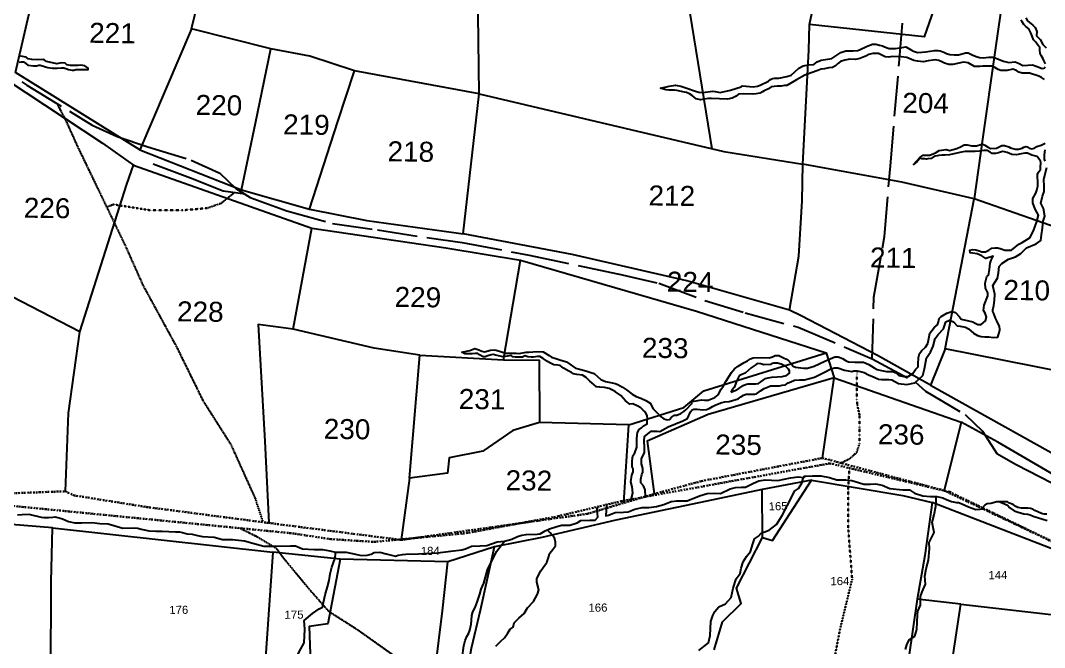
# Model space of a CAD drawing. Header units: inches. Extents: x 304037 to 460575, y 1453943 to 1639883.
# Drawn here: x 340576 to 341841, y 1597242 to 1598017 of the extents above; entities that cross this region are included whole.
import ezdxf

# ---------------------------------------------------------------- set-up
doc = ezdxf.new("R2010")
doc.units = ezdxf.units.IN
doc.header["$MEASUREMENT"] = 0
for name, pattern in [('ACAD_ISO02W100', [15, 12, -3]), ('ACAD_ISO07W100', [3, 0, -3]), ('BORDER', [1.75, 0.5, -0.25, 0.5, -0.25, 0, -0.25])]:
    doc.linetypes.add(name, pattern=pattern)
for name, color, linetype in [('CARTTRACK', 30, 'ACAD_ISO02W100'), ('NALA', 4, 'Continuous'), ('SURVEY_BND', 7, 'Continuous'), ('SURVEY_NO', 7, 'Continuous'), ('VILLAGE_AREA', 1, 'Continuous')]:
    doc.layers.add(name, color=color, linetype=linetype)
doc.layers.add('FOOTPATH', color=150, linetype='ACAD_ISO07W100', lineweight=30)
doc.layers.add('VILL_BOUNDARY', color=6, linetype='BORDER', lineweight=30)
doc.styles.get("Standard").update_dxf_attribs({"font": 'arial.ttf'})

# ---------------------------------------------------------------- blocks, each defined once
blk = doc.blocks.new('KESAMANENIPALLE')
at = {"layer": 'FOOTPATH', "ltscale": 0.0005}
for points in [[(339.08, 515.09), (343.77, 530.37), (349.32, 549.62), (353.62, 561.52), (356.47, 571.87), (359.33, 580.14), (358.4, 588.33), (356.71, 594.55), (357.41, 612.72), (356.17, 617.86), (354.71, 622.39), (352.25, 627.54), (356.49, 632.57), (356.49, 634.72), (354.26, 636.87), (357.95, 647.54), (358.72, 656.12), (363.49, 679.31), (367.4, 694.61), (366.41, 709.84), (366.53, 722.12), (366.97, 728.76)], [(229.15, 670.88), (215.25, 681.04), (206.51, 686.77), (200.63, 693.64), (192.78, 703.4), (190.73, 706.3), (184.44, 710.19), (179.49, 712.71)]]:
    blk.add_lwpolyline(points, dxfattribs=at)
at = {"layer": 'NALA'}
for points in [[(320.01, 673.31), (321.62, 674.47), (323.02, 675.59), (323.54, 677.87), (323.87, 682.13), (324.43, 684.03), (325.06, 685.25), (326.37, 686.59), (328.41, 687.47), (330.21, 689.42), (330.85, 692.33), (331.77, 695.18), (333.05, 696.79), (333.38, 698.4), (333.99, 700.38), (335.02, 701.99), (336.24, 703.54), (337.01, 705.84), (337.52, 707.42), (338.8, 708.21), (339.62, 709.06), (342.09, 710), (344.37, 711.74), (346.17, 714.4), (349.28, 720.34), (350.01, 721.86), (351.32, 722.71), (352.3, 724.35), (352.75, 725.69), (353.21, 726.42), (355.62, 726.49), (358.15, 726.46), (360.83, 725.94), (363.05, 725.18), (365.85, 725.12), (367.7, 724.97), (369.77, 724.3), (371.33, 723.72), (373.43, 723.75), (374.98, 723.78), (377.02, 723.36), (379.3, 722.32), (383.28, 721.86), (385.35, 721.79), (386.87, 720.73), (389.49, 719.97), (391.8, 719.7), (393.75, 719.7), (395.54, 719.24), (396.91, 718.57), (398.22, 718.09), (399.8, 717.72), (400.41, 717.72), (401.17, 717.42), (403.4, 716.41), (405.65, 715.47), (408.41, 715.67)], [(292.27, 718.48), (291.96, 715.01), (292.86, 715.27), (294.85, 716.04), (297.4, 716.07), (298.82, 716.17), (300.92, 716.94), (303.21, 717.46), (305.2, 717.46), (307.63, 717.67), (309.88, 718.31), (312.1, 719.14), (313.9, 719.42), (317, 719.3), (320.88, 720.81), (323.2, 721.54), (325.35, 721.54), (327.3, 721.45), (330.27, 722.87), (331.95, 723.28), (333.78, 723.31), (335.02, 723.34), (337.43, 724.52), (339.17, 725.16), (341.03, 725.48), (344.92, 725.25), (348.89, 726), (351.21, 726.26), (352.98, 726.06), (353.56, 726.43)], [(111.33, 717.7), (112.74, 717.74), (114.73, 717.84), (118.55, 716.86), (119.37, 716.76), (120.78, 716.79), (122.15, 716.86), (122.97, 716.92), (125.09, 716.33), (126.95, 715.42), (128.91, 715.03), (130.94, 715.03), (134.24, 715.03), (136.53, 714.7), (139.11, 714.54), (143.59, 713.23), (147.21, 713.23), (148.16, 713.09), (149.23, 712.76), (150.28, 712.6), (151.56, 712.27), (153.71, 712.11), (155.64, 712.11), (159.79, 711.85), (160.97, 711.82), (161.92, 711.56), (163.29, 711.2), (164.82, 711.03), (166.49, 710.58), (168.03, 710.35), (171.56, 710.05), (174.14, 709.3), (177.24, 709.27), (180.86, 708.85), (183.51, 708), (186.78, 707.05), (190.53, 707.05), (194.98, 707.05), (196.55, 707.05), (198.74, 706.14), (202.27, 705.81), (204.82, 705.81), (207.12, 705.38), (208.79, 704.92), (210.59, 704.92), (212.09, 704.92), (214.97, 704.3), (216.73, 703.84), (218.5, 703.94), (219.81, 704.23), (220.65, 704.66), (222.45, 704.76), (224.35, 704.2), (225.62, 703.88), (227.19, 703.45), (228.07, 703.74), (229.38, 703.97), (230.46, 704.07), (234.31, 704.07), (240.16, 704.3), (244.21, 704.82), (247.58, 705.21), (248.79, 705.44), (250.59, 706.29), (253.27, 706.36), (255.33, 706.45), (255.33, 706.45), (258.53, 707.53), (260.77, 707.66), (263.03, 708.25), (264.76, 709.03), (266.1, 709.39), (267.47, 709.65), (270.84, 709.72), (271.79, 709.82), (273.32, 710.66), (274.6, 711.25), (276.59, 711.87), (278.36, 712.33), (280.85, 712.33), (283.13, 712.99), (284.28, 713.71), (287.06, 713.77), (288.66, 713.77), (289.58, 714.69), (289.38, 717.11), (289.58, 717.88)], [(383.48, 672.72), (383.89, 674.15), (384.71, 675.71), (386.41, 676.8), (387.06, 678.84), (387.37, 683.4), (387.43, 684.45), (388.29, 686.37), (388.29, 689.02), (388.87, 690.38), (389.86, 692.74), (389.72, 695.26), (390.13, 697.51), (390.88, 700.11), (391.26, 703.57), (391.22, 705.51), (392.76, 708.63), (392.52, 710.13), (392.25, 711.69), (392.86, 714), (393.44, 716.67), (393.51, 718.41), (393.51, 719.29), (393.51, 719.7)], [(257.64, 675.45), (259.21, 676.93), (260.4, 678), (261.31, 679.32), (262.18, 680.56), (263.11, 681.23), (263.43, 682.51), (264.87, 683.95), (265.69, 684.62), (266.53, 685.32), (267.57, 687.12), (269.43, 689), (270.7, 691.2), (271.11, 692.56), (270.53, 694.96), (270.53, 695.98), (270.97, 696.84), (271.78, 698.35), (273.05, 700.08), (273.66, 700.89), (274.3, 702.77), (274.53, 703.67), (275.2, 704.42), (276.41, 706), (276.44, 707.19), (276.1, 708.52), (274.85, 710), (273.96, 710.96)], [(192.05, 665.24), (193.43, 668.45), (195.54, 670.88), (197.25, 674.51), (198.85, 677.17), (199.04, 681.37), (198.9, 684.08), (201.48, 686.24), (203.59, 687.57), (204.6, 688.07), (205.48, 691.86), (206.26, 694.34), (206.77, 696.27), (207.09, 698.34), (207.6, 700.31), (208.61, 702.88), (208.79, 704.12), (208.79, 704.92)], [(247.28, 671.95), (247.84, 675.65), (248.25, 677.34), (248.86, 678.51), (249.36, 679.32), (249.74, 680.4), (250.18, 682.27), (250.3, 683.44), (250.39, 684.94), (250.79, 686.02), (251.52, 687.37), (252.17, 689.03), (252.96, 691.45), (253.45, 693), (254.21, 694.86), (255.39, 698.87), (258.29, 704.56), (260.77, 707.66)]]:
    blk.add_lwpolyline(points, dxfattribs=at)
at = {"layer": 'SURVEY_BND'}
for points in [[(340.03, 707.78), (343.08, 706.78), (355.31, 725.22), (340.08, 722.55)], [(355.31, 725.22), (383.25, 720.07), (392.33, 717.87), (389.81, 701.53), (387.24, 688.16), (384.52, 670.54), (363.08, 666.67), (343.64, 669.88)], [(324.69, 673.4), (327.36, 682), (333.22, 687.52), (331.85, 692.28), (340.03, 707.78), (340.08, 722.55), (323.09, 719.19), (295.07, 713.68), (272.3, 708.64), (257.65, 706)], [(434.63, 682.15), (431.01, 702.25), (392.33, 717.87)], [(91.73, 671.58), (120.93, 668.07), (121.36, 696.98), (121.97, 713.54), (90.5, 716.55)], [(121.97, 713.54), (189.6, 705.18), (186.16, 663.92), (140, 667.37), (120.93, 668.21)], [(210.19, 702.79), (189.6, 705.18)], [(252.75, 636.05), (245.25, 648.68), (250.18, 674.88), (253.11, 686.55), (257.65, 706), (243.28, 701.56)], [(234.67, 637.34), (237.71, 659.22), (241.42, 686.45), (243.28, 701.56), (210.19, 702.79), (206.15, 682.95), (200.39, 682.19), (200.83, 665.32), (200.83, 664.15), (193.06, 663.65)], [(400.67, 686.45), (387.24, 688.16)], [(397.05, 654.7), (397.58, 667.56), (400.67, 686.45), (434.63, 682.15), (435.78, 660.13), (436.22, 650.29)]]:
    blk.add_lwpolyline(points, dxfattribs=at)
at = {"layer": 'VILL_BOUNDARY'}
blk.add_lwpolyline([(109.24, 720.52), (195.68, 710.91), (207.39, 708.98), (220.74, 707.96), (249.01, 710.26), (277.38, 715.13), (296.76, 719.49), (360.97, 730.27), (397.72, 721.01), (433.4, 703.19), (439.84, 669.64), (437.66, 637.21), (430.87, 629.55), (422.67, 623.07), (434.93, 619.91), (443.22, 616.04), (442.59, 606.29), (438.08, 604.85), (436.01, 592.15), (411.85, 594.77), (407.76, 567.04), (404.56, 538.36), (399.19, 495.64), (394.46, 460.32)], dxfattribs=at)
at = {"layer": 'SURVEY_NO'}
for s, p in [('165', (342.04, 716.07)), ('184', (235.01, 703.72)), ('164', (360.71, 692.82)), ('144', (409.26, 694.03)), ('176', (157.53, 686.59)), ('175', (192.92, 684.66)), ('166', (286.29, 685.61))]:
    blk.add_text(s, height=2.5, dxfattribs=at).set_placement(p)
blk = doc.blocks.new('KANUPURUPALLE')
at = {"layer": 'CARTTRACK'}
for points in [[(-632.43, 273.58), (-632.19, 292.01), (-629.3, 310.28), (-627.79, 331.51), (-625.59, 362.43), (-624.35, 379.82), (-624.22, 404.13), (-622.98, 428.15), (-622.98, 447.05), (-617.08, 451.25), (-611.04, 456.18), (-609.95, 467.82), (-613.1, 478.23), (-612.69, 498.37), (-615.7, 532.01), (-616.8, 559.6), (-616.24, 576.1), (-613.64, 593.22)], [(-901.25, 361.49), (-887.13, 352.23), (-867.39, 340.49), (-859.85, 337.17), (-850.65, 334.18), (-837.56, 330.41), (-828.91, 326.65), (-824.03, 322.1), (-819.71, 319.44), (-808.65, 315.53), (-794.9, 311.99), (-781.37, 310.21), (-765.84, 308), (-755.97, 306.78), (-735.76, 303.24), (-709.15, 298.03), (-696.79, 295.34), (-682.93, 290.36), (-670.73, 286.81), (-654.76, 282.71), (-632.43, 273.58), (-619.36, 266.71), (-616.34, 264.03), (-604.33, 257.15), (-599.07, 252.28), (-594.69, 245.66), (-588.82, 242.41), (-574.92, 235.49)], [(-821.22, 320.37), (-827.85, 321.19), (-837.65, 325.03), (-851.55, 329.99)]]:
    blk.add_lwpolyline(points, dxfattribs=at)
at = {"layer": 'FOOTPATH', "ltscale": 0.001}
for points in [[(-814.55, 222.01), (-816.94, 229.09), (-824.44, 245.13), (-833, 258.22), (-841.14, 274.26), (-851.46, 292.59), (-856.89, 304.32), (-865.86, 322.34), (-871.5, 333.66), (-875.36, 341.89), (-878, 346.8)], [(-862.69, 315.97), (-860.7, 316.79), (-849.93, 315.23), (-839.89, 315.32), (-832.56, 316.06), (-828.45, 317.53), (-824.53, 320.78)], [(-641.41, 242.13), (-638.78, 243.46), (-636.75, 245.35), (-635.95, 248.04), (-635.95, 250.5), (-635.95, 252.9), (-636.02, 256.53), (-636.75, 259.57), (-636.9, 261.24), (-636.97, 268.64), (-636.94, 269.85)]]:
    blk.add_lwpolyline(points, dxfattribs=at)
at = {"layer": 'NALA'}
for points in [[(-889.6, 359.14), (-888.89, 359.26), (-888.22, 359.22), (-887.59, 358.75), (-886.95, 358.27), (-885.29, 358.08), (-884.34, 358.08), (-883.67, 358.31), (-883.27, 358.27), (-882.28, 358), (-881.69, 357.8), (-880.98, 357.6), (-879.52, 357.4), (-878.17, 357.44), (-876.94, 357.56), (-876.15, 357.56), (-875.52, 357.37), (-874.69, 357.13), (-873.62, 356.97), (-873.11, 356.97), (-872.51, 357.09), (-871.25, 357.13), (-868.87, 357.21), (-868.8, 357.56), (-869.86, 358.31), (-871.09, 358.43), (-871.88, 358.31), (-872.91, 358.31), (-874.18, 358.31), (-875.24, 358.55), (-875.76, 358.95), (-876.94, 359.1), (-878.29, 358.79), (-881.34, 359.46), (-882.09, 359.89), (-882.36, 360.01), (-883.99, 359.93), (-885.73, 359.93), (-886.83, 360.13), (-887.47, 360.6), (-889.64, 360.96)], [(-593.59, 231.13), (-591.31, 230.19), (-590.59, 229.32), (-589.27, 228.47), (-588.05, 228.08), (-586.33, 227.63), (-585.16, 227.58), (-584.42, 227.38), (-583.5, 226.96), (-580.61, 226.09), (-579.29, 225.72)], [(-704.34, 229.9), (-703.72, 232.2), (-703.96, 234.11), (-704.39, 235.63), (-704.1, 237.62), (-703.68, 238.62), (-703.72, 239.52), (-704.01, 240.14), (-704.06, 241.19), (-704.06, 241.81), (-703.96, 242.76), (-703.87, 243.47), (-703.25, 244.33), (-702.72, 246.11), (-702.72, 247.39), (-702.72, 248.58), (-702.63, 249.63), (-702.53, 250.44), (-702.1, 251.39), (-701.39, 251.91), (-700.77, 252.48), (-699.72, 253.1), (-699.68, 253.72), (-699.63, 254.71), (-699.72, 255.48), (-700.29, 256.57), (-700.96, 257.23), (-701.72, 257.85), (-702.58, 258.42), (-704.1, 259.04), (-705.01, 258.97), (-706.25, 259.92), (-707.77, 261.49), (-709.29, 262.59), (-710.06, 262.97), (-711.2, 263.58), (-712.63, 263.87), (-714.1, 263.87), (-715.01, 264.01), (-716.43, 265.15), (-717.1, 265.72), (-717.62, 266.2), (-718.19, 266.77), (-719.34, 267.48), (-721.05, 267.62), (-722.05, 267.86), (-722.62, 268.2), (-723.38, 268.62), (-725.02, 269.5), (-726.07, 270.26), (-726.78, 270.4), (-727.97, 270.45), (-728.97, 270.92), (-729.83, 271.4), (-731.21, 272.3), (-731.21, 272.3), (-732.16, 272.87), (-732.16, 272.87), (-732.92, 272.83), (-732.92, 272.83), (-734.07, 272.68), (-734.68, 272.68), (-734.68, 272.68), (-735.78, 272.73), (-735.78, 272.73), (-736.64, 273.02), (-737.4, 272.59), (-737.4, 272.59), (-738.92, 272.54), (-739.44, 272.54), (-740.3, 272.64), (-740.82, 273.02), (-741.92, 272.83), (-742.44, 272.73), (-743.16, 272.68), (-745.49, 273.06), (-746.11, 273.3), (-746.77, 273.16), (-747.82, 272.83), (-748.58, 272.54), (-749.15, 272.54), (-750.25, 273.11), (-750.82, 273.49), (-750.82, 273.49), (-751.58, 273.54), (-752.48, 273.44), (-753.34, 273.44), (-754.72, 273.4), (-755.58, 273.82), (-753.15, 274.35), (-751.72, 275.01), (-750.48, 274.68), (-749.58, 274.2), (-748.82, 274.06), (-746.96, 274.58), (-745.92, 274.68), (-745.34, 274.58), (-743.68, 274.16), (-742.39, 273.78), (-740.25, 273.78), (-739.25, 273.78), (-738.35, 273.73), (-736.3, 274.11), (-735.45, 274.16), (-733.02, 274.35), (-731.16, 274.3), (-729.35, 273.21), (-728.64, 272.73), (-727.35, 272.35), (-726.12, 271.97), (-724.17, 271.35), (-721.41, 269.5), (-720.22, 269.21), (-718.31, 268.74), (-716.84, 268.31), (-715.79, 267.98), (-713.82, 266.19), (-712.4, 265.69), (-710.42, 265.29), (-709.46, 265.08), (-708.64, 264.75), (-707.3, 264.03), (-706.03, 263.18), (-704.32, 261.99), (-703.07, 261.31), (-701.73, 260.77), (-700.16, 260.09), (-698.9, 259.32), (-698.01, 257.65), (-696.81, 256.58), (-695.83, 255.43), (-694.77, 254.7), (-694.02, 254.51), (-693.52, 254.37), (-693.03, 254.49), (-692.42, 255.17), (-691.55, 255.8), (-690.87, 255.8), (-689.67, 256.32), (-688.75, 257), (-688.19, 257.51), (-686.39, 259.4), (-686.31, 260.03), (-683.4, 260.53), (-682.6, 260.45), (-681.5, 260.49), (-679.52, 261.25), (-678.51, 262.14), (-677.62, 263.78), (-676.99, 264.83), (-676.31, 266.14), (-674.66, 268.82), (-673.69, 269.96), (-672.68, 270.8), (-670.9, 271.9), (-669.89, 272.41), (-669.01, 273), (-668.16, 273.38), (-665.76, 273.5), (-663.39, 273.46), (-662.34, 273.71), (-661.54, 274.09), (-660.48, 274.13), (-658.88, 273.42), (-657.91, 272.95), (-656.81, 271.94), (-656.14, 270.97), (-655.42, 270.68), (-653.06, 270.43), (-651.83, 270.51), (-649.81, 271.06), (-646.71, 272.66), (-643.67, 273.93), (-642.7, 273.97), (-641.39, 273.5), (-640.25, 272.87), (-639.53, 272.53), (-637.64, 272.45), (-635.06, 272.53), (-633.5, 271.78), (-631.86, 270.85), (-630.97, 270.34), (-630.17, 270.13), (-628.1, 269.8), (-627.17, 269.8), (-626.33, 269.8), (-625.27, 269.46), (-624.43, 268.66), (-622.95, 268.36), (-621.65, 268.36), (-620.25, 269.25), (-619.41, 270.55), (-618.67, 271.31), (-618.63, 272.16), (-618.63, 274.1), (-618.34, 275.28), (-617.58, 276.2), (-616.48, 277.21), (-615.85, 278.39), (-615.55, 279.83), (-615.26, 281.43), (-613.94, 283.26), (-613.06, 284.02), (-612.72, 284.95), (-612.59, 285.88), (-612, 286.55), (-610.27, 287.56), (-608.8, 288.07), (-607.7, 287.77), (-606.48, 286.47), (-605.93, 285.79), (-603.73, 285.29), (-602.47, 285.08), (-601.75, 284.66), (-600.91, 284.28), (-599.89, 284.32), (-598.59, 285.41), (-598.37, 286.51), (-598.75, 287.65), (-599.26, 288.45), (-599.05, 290.09), (-598.03, 292.89), (-598.03, 293.82), (-598.79, 295.21), (-598.88, 296.69), (-598.37, 298.75), (-597.95, 299.13), (-597.82, 299.64), (-597.65, 300.86), (-597.48, 302.73), (-597.14, 303.66), (-596.6, 304.84), (-598.83, 304.12), (-600.01, 304.84), (-601.36, 305.47), (-603.51, 305.77), (-603.6, 306.57), (-602.75, 306.73), (-601.78, 306.65), (-600.86, 306.4), (-600.01, 306.14), (-598.92, 306.14), (-597.95, 306.65), (-597.02, 307.2), (-596.13, 307.32), (-595.25, 307.32), (-594.23, 307.03), (-593.14, 306.69), (-592, 306.69), (-591.15, 306.73), (-590.01, 307.66), (-588.96, 308.59), (-587.99, 309.09), (-585.57, 310.63), (-585.19, 311.48), (-584.6, 312.57), (-583.67, 315.44), (-583.2, 317.33), (-584.17, 319.1), (-584.93, 321.04), (-584.89, 322.31), (-584.01, 323.96), (-583.72, 324.85), (-583.5, 325.99), (-583.5, 326.7), (-583.5, 327.42), (-583.63, 328.85), (-583.59, 329.48), (-583.29, 330.2), (-582.79, 331), (-582.74, 331.63), (-582.66, 333.11), (-582.83, 333.58), (-583.76, 334.93), (-585.36, 335.35), (-586.67, 335.9), (-587.55, 335.85), (-588.65, 335.64), (-589.96, 335.35), (-591.44, 335.39), (-592.79, 335.98), (-593.59, 336.23), (-594.22, 336.32), (-595.41, 335.83), (-596.36, 335.63), (-597.28, 335.63), (-597.87, 336.07), (-598.82, 336.55), (-599.8, 336.55), (-601.1, 336.34), (-602.47, 336.22), (-603.56, 336.13), (-604.84, 336.13), (-605.46, 336.13), (-606.47, 335.89), (-607.95, 335.63), (-610.12, 335.07), (-611.52, 334.92), (-612.44, 334.92), (-613.32, 334.8), (-613.83, 334.71), (-614.36, 334.59), (-614.98, 334.27), (-615.61, 333.88), (-616.58, 333.79), (-616.94, 333.73), (-617.47, 333.73), (-618.39, 333.73), (-618.9, 333.91), (-619.79, 332.9), (-620.82, 332.02), (-618.93, 334.3), (-617.98, 334.86), (-615.99, 334.89), (-614.27, 335.57), (-613.18, 336.34), (-611.1, 336.66), (-610.09, 336.37), (-607.96, 336.96), (-606.69, 337.61), (-605.71, 338.11), (-604.82, 338.11), (-603.46, 337.88), (-602.09, 337.91), (-600.79, 338.35), (-600.17, 338.41), (-599.54, 338.14), (-598.77, 337.67), (-597.82, 337.14), (-596.05, 337.23), (-594.43, 338.05), (-593.6, 338.05), (-592.33, 337.73), (-591.82, 337.43), (-590.31, 337.02), (-589.42, 337.02), (-588.36, 337.37), (-587.88, 337.67), (-587.26, 337.85), (-586.84, 337.76), (-586.22, 337.37), (-585.42, 337.17), (-584.65, 337.43), (-583.94, 337.88), (-582.67, 338.35), (-581.48, 338.97)], [(-581.89, 358.09), (-582.84, 358.65), (-583.64, 359.04), (-586.42, 359.9), (-587.28, 359.9), (-588.65, 359.9), (-589.62, 360.19), (-590.39, 360.64), (-591.43, 361.02), (-593.11, 360.58), (-595.09, 360.58), (-595.83, 360.87), (-596.31, 361.14), (-597.52, 361.85), (-598.29, 361.88), (-600.43, 361.85), (-601.41, 361.73), (-602.98, 361.73), (-604.87, 362.8), (-606.3, 362.92), (-609.51, 362.18), (-610.63, 362.18), (-612, 362.56), (-612.83, 362.98), (-613.72, 363.3), (-614.75, 363.48), (-615.37, 363.45), (-616.86, 363.24), (-618.25, 362.92), (-620.12, 363.01), (-621.21, 363.21), (-623.26, 364.16), (-625.01, 364.25), (-627.75, 364.34), (-628.67, 364.16), (-629.79, 364.22), (-630.83, 364.75), (-631.78, 365.17), (-632.55, 365.17), (-633.53, 365.17), (-634.74, 364.9), (-635.37, 364.43), (-637.38, 363.63), (-638.74, 363.27), (-640.37, 363.39), (-641.92, 363.03), (-643.14, 362.61), (-644.06, 361.93), (-644.62, 361.34), (-645.57, 360.83), (-646.66, 360.72), (-647.94, 360.42), (-648.98, 360.24), (-649.9, 359.83), (-651.91, 359.09), (-653.81, 358.35), (-656.3, 357.01), (-658.02, 355.94), (-659.15, 355.26), (-659.86, 355.17), (-660.9, 355.02), (-662.11, 354.94), (-663.86, 354.76), (-664.72, 354.11), (-666, 353.48), (-666.47, 353.25), (-667.18, 352.8), (-668.34, 352.6), (-669.43, 352.45), (-672.03, 352.5), (-673.6, 352.38), (-674.31, 351.85), (-675.53, 351.23), (-676.95, 350.9), (-679.35, 350.96), (-681.75, 351.05), (-682.64, 351.05), (-683.94, 350.78), (-685.04, 350.54), (-686.31, 350.84), (-687.59, 351.88), (-688.3, 352.29), (-689.22, 352.71), (-689.87, 352.79), (-692.12, 353.3), (-692.86, 353.39), (-694.61, 353.39), (-695.47, 353.39), (-697.1, 353.89), (-694.91, 354.39), (-694.46, 354.54), (-692.63, 354.87), (-692.06, 354.81), (-691, 354.57), (-689.45, 354.07), (-686.52, 353.18), (-685.54, 352.88), (-684.45, 352.79), (-681.36, 353.24), (-680.62, 353.15), (-679.14, 352.85), (-676.06, 353.62), (-674.52, 354.07), (-672.92, 354.63), (-672.44, 354.93), (-669.26, 354.7), (-667.98, 354.88), (-667.18, 355.23), (-664.75, 356.48), (-664.1, 356.92), (-663.48, 357.22), (-662.92, 357.33), (-661.64, 357.36), (-659.18, 357.9), (-657.88, 358.34), (-655.68, 360.45), (-654.37, 361.16), (-652.77, 361.52), (-651.2, 361.64), (-650.2, 362.41), (-648.95, 362.94), (-645.84, 363.53), (-643.13, 365.38), (-641.59, 365.85), (-640.47, 365.88), (-639.4, 365.88), (-638.03, 366.03), (-637.32, 366.35), (-635.43, 367.3), (-634.45, 367.69), (-633.62, 367.98), (-632.7, 367.98), (-631.54, 367.74), (-630.63, 367.48), (-630, 367.18), (-628.61, 366.74), (-626.71, 366.8), (-623.66, 367.27), (-623.42, 367.18), (-622.27, 366.53), (-621.32, 366.03), (-620.17, 365.7), (-618.84, 365.76), (-617.77, 365.88), (-616.35, 366.12), (-615.07, 366.32), (-613.95, 366.32), (-613.32, 366.29), (-612.23, 365.85), (-611.43, 365.47), (-610.39, 365.2), (-609.09, 365.11), (-607.78, 365.11), (-606.74, 365.41), (-605.74, 365.76), (-604.88, 365.76), (-603.69, 365.2), (-602.48, 364.7), (-601.53, 364.43), (-600.43, 364.37), (-598.71, 364.55), (-597.59, 364.61), (-596.76, 364.4), (-595.07, 363.72), (-594.27, 363.39), (-592.64, 363.01), (-590.81, 363.3), (-589.77, 362.86), (-588.44, 362.21), (-587.02, 362.3), (-585.59, 362.39), (-584.44, 362), (-582.66, 361.38), (-582.04, 361.44), (-581.74, 361.85)], [(-581.68, 362.77), (-582.18, 363.81), (-582.51, 364.46), (-583.01, 365.23), (-583.34, 365.88), (-583.4, 366.86), (-583.46, 367.71), (-583.81, 368.16), (-584.23, 368.69), (-584.7, 369.25), (-585.36, 369.96), (-585.83, 371), (-586.25, 372.03), (-586.57, 372.77), (-586.87, 373.19), (-587.7, 373.9), (-588.38, 374.46), (-588.8, 375.26), (-589.15, 375.91)], [(-587.74, 376.51), (-587.28, 375.57), (-585.65, 374.36), (-584.88, 373.65), (-584.43, 372.46), (-584.49, 371.16), (-583.42, 370.06), (-582.54, 368.61), (-581.53, 367.58)], [(-699.95, 231.27), (-700.06, 233.27), (-700.6, 234.48), (-701.36, 235.42), (-701.36, 236.49), (-701.09, 237.84), (-700.78, 238.56), (-700.78, 238.56), (-700.78, 239.68), (-701.23, 241.07), (-701.23, 241.92), (-701.23, 242.72), (-700.37, 244.36), (-700.42, 245.93), (-700.51, 247.99), (-700.46, 249.34), (-699.07, 250.46), (-698.44, 250.9), (-696.65, 250.9), (-695.84, 250.86), (-694.94, 251.4), (-693.37, 252.25), (-689.06, 254.19), (-687.58, 254.91), (-686.72, 256.88), (-686.28, 257.51), (-685.78, 257.69), (-684.75, 257.73), (-683.13, 257.55), (-681.92, 257.6), (-681.21, 258), (-680.17, 258.54), (-679.37, 258.94), (-678.24, 259.48), (-677.44, 259.84), (-676.54, 260.06), (-675.15, 260.11), (-672.48, 261.02), (-671.72, 261.56), (-670.96, 262.1), (-670.11, 262.41), (-668.94, 262.41), (-667.55, 262.41), (-667.01, 262.55), (-665.8, 263.44), (-664.72, 264.16), (-663.73, 264.61), (-662.84, 264.97), (-662.3, 265.01), (-661.63, 265.01), (-660.14, 265.01), (-659.34, 265.24), (-658.39, 265.41), (-657.59, 265.95), (-656.82, 266.31), (-655.7, 266.85), (-654.22, 266.98), (-652.7, 266.98), (-649.69, 267.79), (-646.54, 269.45), (-644.84, 270.35), (-643.76, 270.7), (-642.73, 270.7), (-640.71, 270.03), (-638.55, 269.63), (-637.88, 269.81), (-636.94, 269.85), (-635.5, 269.58), (-634.78, 269.4), (-633.53, 268.73), (-631.82, 268.06), (-630.52, 267.48), (-629.62, 267.39), (-627.38, 267.39), (-626.53, 267.34), (-624.44, 266.26), (-622.02, 265.99), (-619.6, 266.48), (-617.22, 268.77), (-616.72, 270.79), (-616.14, 274.08), (-615.01, 275.79), (-614.21, 277.53), (-613.67, 279.91), (-612.77, 281.12), (-611.19, 282.8), (-610.48, 284.95), (-609.44, 285.44), (-608.19, 284.95), (-607.07, 283.83), (-606.17, 283.7), (-604.6, 283.38), (-603.66, 282.93), (-602.22, 281.68), (-600.96, 280.96), (-599.84, 280.69), (-598.72, 280.56), (-597.55, 280.56), (-596.25, 280.42), (-594.82, 280.56), (-594.82, 280.56), (-594.37, 282.22), (-594.32, 282.8), (-594.41, 283.83), (-594.82, 284.59), (-595.26, 285.4), (-595.67, 286.25), (-596.16, 287.6), (-596.43, 288.27), (-596.43, 288.76), (-596.16, 290.06), (-595.98, 291.54), (-595.98, 293.42), (-596.61, 296.07), (-595.16, 298.24), (-594.89, 299.9), (-594.72, 301.74), (-594, 302.68), (-592.02, 303.98), (-589.87, 304.69), (-588.3, 305.72), (-586.63, 307.44), (-583.71, 308.7), (-582.41, 309.73), (-582.23, 311.48), (-581.96, 313.45), (-581.69, 315.55), (-581.24, 317.1), (-581.69, 319.34), (-582.5, 320.96), (-582.01, 323.06), (-581.6, 324.41), (-581.56, 325.98), (-581.74, 328.17), (-580.84, 331.7)], [(-581.37, 333.58), (-581.6, 334.16), (-581.6, 335.42), (-581.42, 336.98)], [(-579.48, 227.6), (-580.2, 227.6), (-581.1, 227.83), (-582.14, 228.25), (-583.06, 228.7), (-583.66, 229.02), (-584.36, 229.29), (-585.2, 229.37), (-586.2, 229.32), (-587.09, 229.32), (-588.21, 229.49), (-588.81, 229.82), (-589.55, 230.36), (-590.67, 230.78), (-591.32, 231.11), (-594.47, 231.13), (-596.26, 230.59), (-597.4, 230.44), (-598.05, 230.04), (-598.98, 229.08)], [(-674.77, 262.96), (-673.46, 263.44), (-672.35, 264.13), (-671.06, 264.98), (-670.38, 265.3), (-669.72, 265.52), (-667.29, 265.55), (-666.46, 265.64), (-665.04, 266.64), (-664.35, 267.21), (-663.64, 267.44), (-662.49, 267.58), (-660.87, 267.75), (-659.44, 267.84), (-658.15, 268.21), (-657.24, 268.92), (-657.24, 269.55), (-657.58, 270.12), (-658.38, 270.86), (-659.78, 271.52), (-660.89, 271.86), (-662.04, 271.86), (-662.52, 271.74), (-662.98, 271.37), (-664.95, 271.26), (-665.86, 271.6), (-666.92, 271.66), (-667.58, 271.2), (-668.72, 270.37), (-669.58, 269.55), (-670.49, 268.72), (-671.46, 268.26), (-672.32, 267.86), (-673.09, 266.29), (-673.32, 265.35), (-673.77, 264.41), (-674.37, 263.61), (-674.77, 262.96)]]:
    blk.add_lwpolyline(points, dxfattribs=at)
at = {"layer": 'SURVEY_BND'}
for points in [[(-751.4, 351.51), (-752.88, 407.23), (-686.07, 406.05), (-686.18, 420.47)], [(-681.37, 335.92), (-693.63, 406.19)], [(-853, 333.31), (-890.67, 356.01), (-885.62, 379.1), (-880.95, 398.57)], [(-610.66, 392.89), (-618.19, 370.36), (-652.6, 373.63), (-648.12, 396.42), (-647.62, 396.95)], [(-751.4, 351.51), (-788.98, 357.89), (-802.42, 362.13), (-814.08, 364.11), (-838, 369.83), (-834.23, 386.37)], [(-594.57, 384.22), (-596.92, 365.93), (-600.24, 339.96), (-602.57, 321.98), (-624.26, 326.7), (-654.04, 331.64), (-652.71, 365.96), (-652.6, 373.63)], [(-838, 369.83), (-853, 333.31), (-822.31, 321.68), (-818.39, 341.77), (-814.08, 364.11)], [(-903.31, 365.84), (-905.08, 361.25), (-864.25, 335.16), (-854.87, 328.67), (-801.07, 310.48), (-760.8, 305.12), (-738.32, 301.74), (-685.41, 287.15), (-646.27, 275.12), (-643.82, 267.65), (-605.56, 254.88), (-610.36, 234.28)], [(-822.31, 321.68), (-801.9, 316.14), (-793.69, 342.64), (-788.98, 357.89)], [(-870.24, 278.38), (-899.56, 293), (-914.55, 300.03), (-902.21, 330.11), (-892.98, 353.52)], [(-657.46, 287.8), (-688.39, 296.22), (-722.87, 303.61), (-755.68, 309.37), (-751.4, 351.51), (-677.8, 335.13), (-654.04, 331.64)], [(-562.01, 348.97), (-571.52, 311.55), (-602.57, 321.98)], [(-610.66, 276.8), (-614.84, 265.89), (-630.92, 274.52), (-653.98, 286.1), (-657.46, 287.8), (-654.89, 304), (-654.09, 320.64), (-654.04, 331.64)], [(-873.95, 230.49), (-873.32, 253.95), (-870.24, 278.38), (-856.76, 322.94), (-854.87, 328.67)], [(-571.52, 311.55), (-574.62, 270.24), (-610.66, 276.8), (-605.56, 304.79), (-602.57, 321.98)], [(-801.9, 316.14), (-784.59, 312.98), (-758.5, 309.78), (-755.68, 309.37)], [(-768.16, 272.76), (-781.91, 274.73), (-806.29, 280.08), (-801.07, 310.48)], [(-743.05, 271.73), (-738.32, 301.74)], [(-806.29, 280.08), (-816.77, 281.37), (-814.37, 246.36), (-812.84, 221.81)], [(-706.37, 229.27), (-705.23, 252.77), (-688.78, 258.17), (-682.83, 263.23), (-646.27, 275.12)], [(-770.83, 235.88), (-768.16, 272.76), (-743.05, 271.73), (-732.33, 271.73), (-732.04, 253.05)], [(-647.01, 243.55), (-643.82, 267.65), (-681.46, 256.16), (-699.63, 247.95), (-697.31, 232.1)], [(-614.84, 265.89), (-565.38, 239.09), (-533.87, 222.11)], [(-705.23, 252.77), (-732.04, 253.05), (-739.93, 250.58), (-748.9, 244.22), (-758.98, 242.08), (-759.43, 237.47), (-770.83, 235.88), (-772.98, 217.26)], [(-534.82, 215.86), (-557.98, 228.82), (-576.34, 238.81), (-594.49, 249.04), (-605.56, 254.88)]]:
    blk.add_lwpolyline(points, dxfattribs=at)
at = {"layer": 'VILL_BOUNDARY'}
blk.add_lwpolyline([(-890.67, 229.65), (-873.95, 230.49), (-871.42, 229.31), (-849.46, 226.1), (-812.84, 221.81), (-772.98, 217.26), (-717.24, 225.86), (-697.31, 232.1), (-683.13, 236.15), (-647.01, 243.55), (-610.36, 234.28), (-573.37, 217.41)], dxfattribs=at)
blk.add_lwpolyline([(-890.67, 229.65), (-873.95, 230.49), (-871.42, 229.31), (-849.46, 226.1), (-812.84, 221.81), (-772.98, 217.26), (-717.24, 225.86), (-697.31, 232.1), (-683.13, 236.15), (-647.01, 243.55), (-610.36, 234.28), (-573.37, 217.41)], dxfattribs=at)
at = {"layer": 'SURVEY_NO'}
for s, p in [('221', (-868.67, 365.22)), ('204', (-624.47, 347.52)), ('220', (-836.45, 344.02)), ('219', (-810.13, 338.53)), ('218', (-778.69, 330.87)), ('212', (-700.22, 318.68)), ('226', (-887.58, 312.45)), ('211', (-633.55, 300.96)), ('224', (-694.4, 292.88)), ('210', (-593.37, 291.76)), ('229', (-775.98, 287.2)), ('228', (-841.19, 281.98)), ('233', (-701.59, 272.94)), ('231', (-756.32, 256.83)), ('230', (-796.7, 247.31)), ('236', (-630.45, 247.94)), ('235', (-679.21, 244.2)), ('232', (-741.95, 232.63))]:
    blk.add_text(s, height=6, dxfattribs=at).set_placement(p)

msp = doc.modelspace()

# ---------------------------------------------------------------- block references
at = {"xscale": 4.020763763909134, "yscale": 4.020763763866853, "zscale": 4.020763763886584, "rotation": 0.7442163432969744}
msp.add_blockref('KESAMANENIPALLE', (340162.1, 1594514.4), dxfattribs=at)
at = {"layer": 'VILLAGE_AREA', "xscale": 4.11690545397391, "yscale": 4.116905454022344, "zscale": 4.116905453970031, "rotation": 359.2242586303323}
msp.add_blockref('KANUPURUPALLE', (344216, 1596437.2), dxfattribs=at)

doc.saveas('drawing.dxf')
